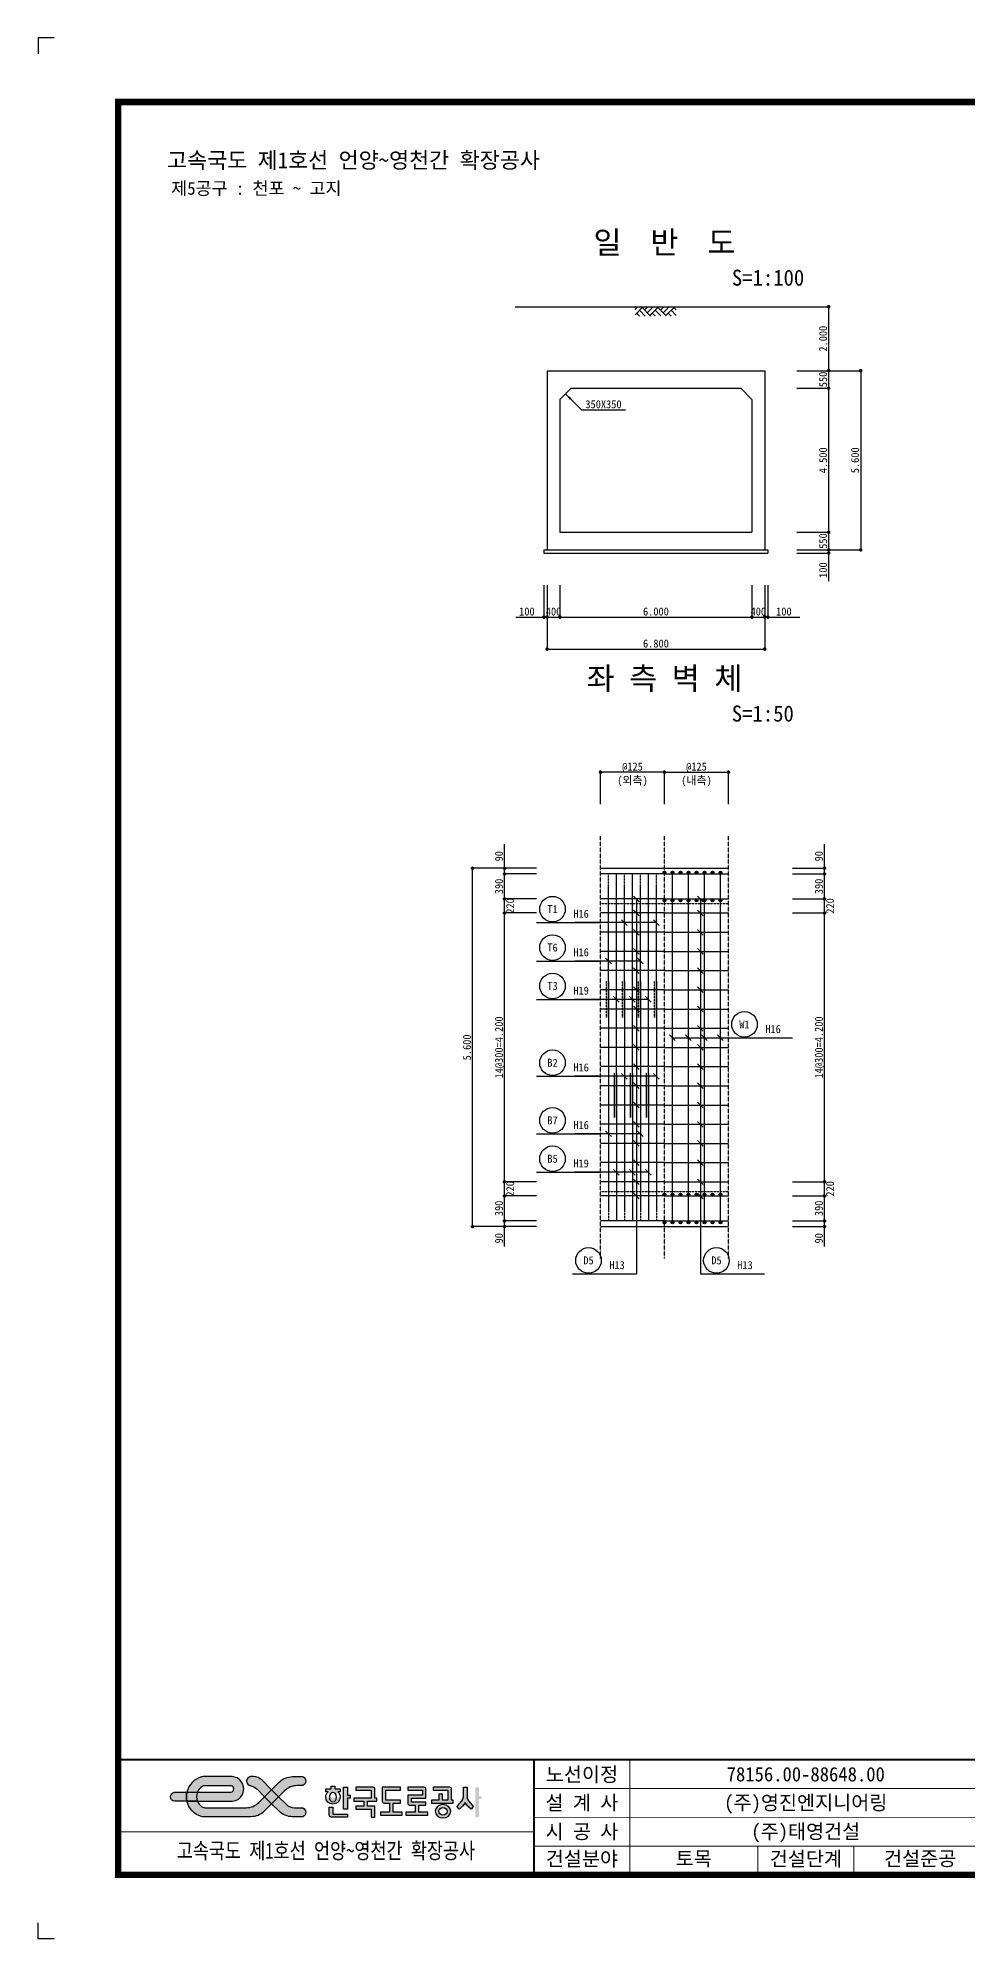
# Model space of a CAD drawing. Header units: millimetres. Extents: x 591441 to 633491, y -93232 to -63532.
# Drawn here: x 591441 to 605976, y -93232 to -63532 of the extents above; entities that cross this region are included whole.
import ezdxf
from ezdxf.enums import TextEntityAlignment as Align

# ---------------------------------------------------------------- set-up
doc = ezdxf.new("R2010")
doc.units = ezdxf.units.MM
for name, pattern in [('A-CENTR01', [2, 1.25, -0.25, 0.25, -0.25]), ('A-DASHD01', [0.75, 0.5, -0.25]), ('A-HIDDN01', [0.375, 0.25, -0.125])]:
    doc.linetypes.add(name, pattern=pattern)
for name, color, linetype in [('CS-CNTL', 1, 'A-CENTR01'), ('CS-CONC-MAJR', 4, 'Continuous'), ('CS-DIML', 1, 'Continuous'), ('CS-DIMT', 3, 'Continuous'), ('CS-MISC', 3, 'Continuous'), ('CS-RBAR-EREC', 6, 'Continuous'), ('CS-RBAR-MAJR', 6, 'Continuous'), ('CS-SYMB', 3, 'Continuous'), ('CS-SYMB-LIN3', 1, 'Continuous'), ('CS-TEXT', 3, 'Continuous'), ('CX-BORD', 3, 'Continuous'), ('CX-BORD-LIN1', 4, 'Continuous'), ('CX-BORD-LIN2', 3, 'Continuous'), ('CX-BORD-TEX2', 7, 'Continuous'), ('CX-BORD-TEX3', 6, 'Continuous'), ('CX-MISC', 2, 'Continuous'), ('CZ-TEX1', 6, 'Continuous'), ('CZ-TEX2', 3, 'Continuous')]:
    doc.layers.add(name, color=color, linetype=linetype)
doc.styles.add('A_STANDARD', font='DotumChe.ttf')
doc.styles.add('HY울L', font='DotumChe.ttf')
doc.styles.add('TB_TEXT', font='DotumChe.ttf')
doc.styles.add('TB_WMTXT', font='DotumChe.ttf')

# ---------------------------------------------------------------- blocks, each defined once
blk = doc.blocks.new('CXGLOGO-EX흑백')
h = blk.add_hatch(color=256)
h.paths.add_polyline_path([(12.63, 2.93), (13.94, 2.93, 0.130785), (14.2, 3, 0.568608), (14.23, 5.18, 0.139223), (13.96, 5.26), (11.43, 5.26, 0.198912), (7.89, 3.79), (5.96, 1.87), (7.79, 0.04), (9.3, 1.55, -0.198912)])
h.paths.add_polyline_path([(5.96, -1.79), (4.13, 0.04), (2.64, -1.46, -0.198912), (-0.68, -2.83), (-11.36, -2.83, -0.149968), (-12.24, -2.56, -0.149163), (-13.39, -1.14), (-16.1, -1.14, 0.278403), (-12.27, -5.13, 0.065939), (-11.87, -5.18), (0.62, -5.18, 0.198912), (3.94, -3.81)])
h.paths.add_polyline_path([(-16.1, 1.21), (-19.37, 1.21, 0.888889), (-19.37, -1.14), (-16.1, -1.14, -0.111111)])
h.paths.add_polyline_path([(-11.36, 2.91), (-4.68, 2.91, -0.057559), (-4.56, 2.9, -0.792918), (-4.56, 1.23, -0.057559), (-4.68, 1.21), (-13.39, 1.21, 0.193915), (-13.39, -1.14), (-4.74, -1.14, 1.071754), (-4.74, 5.26), (-11.87, 5.26, 0.065939), (-12.27, 5.21, 0.278403), (-16.1, 1.21), (-13.39, 1.21, -0.149163), (-12.24, 2.64, -0.149968)])
h = blk.add_hatch(color=256)
h.paths.add_polyline_path([(3.49, 4.34, 0.198912), (1.27, 5.26), (0.48, 5.26, 0.833808), (0.38, 2.93, -0.177326), (2.18, 1.99), (4.13, 0.04), (5.96, 1.87)])
h.paths.add_polyline_path([(9.74, -1.92), (7.79, 0.04), (5.96, -1.79), (7.89, -3.71, 0.198912), (11.43, -5.18), (13.94, -5.18, 0.129219), (14.2, -5.12, 0.604319), (14.13, -2.89, 0.11379), (13.9, -2.83), (11.96, -2.83, -0.198912)])
h = blk.add_hatch(color=256)
h.paths.add_polyline_path([(5.96, 1.87), (4.13, 0.04), (5.96, -1.79), (7.79, 0.04)])
h.paths.add_polyline_path([(-13.39, 1.21), (-16.1, 1.21, 0.111111), (-16.1, -1.14), (-13.39, -1.14, -0.193915)])
h = blk.add_hatch(color=256)
edge = h.paths.add_edge_path()
edge.add_line((55.91, 2.5), (56.86, 2.5))
edge.add_line((56.86, 2.5), (56.86, 0.09))
edge.add_arc((58.53, 0.09), 1.68, 180, 195.4084)
edge.add_arc((58.47, 0.08), 1.62, 195.4084, 211.407)
edge.add_arc((62.73, 2.67), 6.6, 211.407, 220.8846)
edge.add_arc((62.66, 2.61), 6.51, 220.8846, 230.4986)
edge.add_line((58.52, -2.41), (57.95, -3.23))
edge.add_arc((62.64, 2.48), 7.39, 221.3708, 230.5683, ccw=False)
edge.add_arc((62.86, 2.67), 7.69, 212.5284, 221.3728, ccw=False)
edge.add_arc((49.9, 2.67), 7.69, 318.6272, 327.4716, ccw=False)
edge.add_arc((50.12, 2.48), 7.39, 309.4317, 318.6292, ccw=False)
edge.add_line((54.82, -3.23), (54.24, -2.41))
edge.add_arc((50.17, 2.55), 6.42, 309.4355, 319.1813)
edge.add_arc((49.96, 2.73), 6.69, 319.1787, 328.5297)
edge.add_arc((54.29, 0.07), 1.61, 328.5765, 344.6082)
edge.add_arc((54.23, 0.09), 1.67, 344.5729, 360.0187)
edge.add_line((55.91, 0.09), (55.91, 2.5))
edge = h.paths.add_edge_path()
edge.add_arc((22.07, -0.1), 1.77, 0.3447, 51.8065, ccw=False)
edge.add_arc((21.99, -0.04), 1.86, 268.639, 358.4888, ccw=False)
edge.add_arc((21.9, -0.04), 1.86, 181.4953, 271.3769, ccw=False)
edge.add_arc((21.82, -0.1), 1.77, 128.1945, 179.6543, ccw=False)
edge.add_line((20.72, 1.3), (20.04, 1.3))
edge.add_line((20.04, 1.3), (20.04, 2.11))
edge.add_line((20.04, 2.11), (21.47, 2.11))
edge.add_line((21.47, 2.11), (21.47, 2.75))
edge.add_line((21.47, 2.75), (22.42, 2.75))
edge.add_line((22.42, 2.75), (22.42, 2.11))
edge.add_line((22.42, 2.11), (23.84, 2.11))
edge.add_line((23.84, 2.11), (23.84, 1.3))
edge.add_line((23.84, 1.3), (23.17, 1.3))
h.paths.add_polyline_path([(60.66, 0.17), (60.66, -0.6), (59.94, -0.6), (59.94, -5.25), (58.99, -5.25), (58.99, 2.5), (59.94, 2.5), (59.94, 0.17)])
edge = h.paths.add_edge_path()
edge.add_line((48.07, 2.5), (48.07, 1.72))
edge.add_line((48.07, 1.72), (51.87, 1.72))
edge.add_line((51.87, 1.72), (51.87, -0.86))
edge.add_line((51.87, -0.86), (50.44, -0.86))
edge.add_line((50.44, -0.86), (50.44, 0.69))
edge.add_line((50.44, 0.69), (49.49, 0.69))
edge.add_line((49.49, 0.69), (49.49, -0.86))
edge.add_line((49.49, -0.86), (47.59, -0.86))
edge.add_line((47.59, -0.86), (47.59, -1.63))
edge.add_line((47.59, -1.63), (53.29, -1.63))
edge.add_line((53.29, -1.63), (53.29, -0.86))
edge.add_line((53.29, -0.86), (52.82, -0.86))
edge.add_line((52.82, -0.86), (52.82, 1.98))
edge.add_arc((52.27, 1.98), 0.549, 360, 400.6008)
edge.add_arc((52.34, 2.04), 0.455, 40.6008, 89.6611)
edge.add_line((52.34, 2.5), (48.07, 2.5))
edge = h.paths.add_edge_path()
edge.add_line((41.42, 2.5), (41.42, 1.72))
edge.add_line((41.42, 1.72), (45.22, 1.72))
edge.add_line((45.22, 1.72), (45.22, 0.43))
edge.add_line((45.22, 0.43), (41.42, 0.43))
edge.add_line((41.42, 0.43), (41.42, -1.63))
edge.add_arc((41.97, -1.63), 0.549, 180, 220.6008)
edge.add_arc((41.9, -1.7), 0.455, 220.6008, 269.6611)
edge.add_line((41.89, -2.15), (43.32, -2.15))
edge.add_line((43.32, -2.15), (43.32, -3.96))
edge.add_line((43.32, -3.96), (40.94, -3.96))
edge.add_line((40.94, -3.96), (40.94, -4.73))
edge.add_line((40.94, -4.73), (46.64, -4.73))
edge.add_line((46.64, -4.73), (46.64, -3.96))
edge.add_line((46.64, -3.96), (44.27, -3.96))
edge.add_line((44.27, -3.96), (44.27, -2.15))
edge.add_line((44.27, -2.15), (46.17, -2.15))
edge.add_line((46.17, -2.15), (46.17, -1.38))
edge.add_line((46.17, -1.38), (42.37, -1.38))
edge.add_line((42.37, -1.38), (42.37, -0.34))
edge.add_line((42.37, -0.34), (46.17, -0.34))
edge.add_line((46.17, -0.34), (46.17, 1.98))
edge.add_arc((45.62, 1.98), 0.549, 360, 400.6008)
edge.add_arc((45.69, 2.04), 0.455, 40.6008, 89.6611)
edge.add_line((45.69, 2.5), (41.42, 2.5))
edge = h.paths.add_edge_path()
edge.add_line((39.52, 2.5), (34.77, 2.5))
edge.add_line((34.77, 2.5), (34.77, -1.12))
edge.add_arc((35.32, -1.12), 0.549, 180, 220.6008)
edge.add_arc((35.25, -1.18), 0.455, 220.6008, 269.6611)
edge.add_line((35.24, -1.63), (36.67, -1.63))
edge.add_line((36.67, -1.63), (36.67, -3.96))
edge.add_line((36.67, -3.96), (34.29, -3.96))
edge.add_line((34.29, -3.96), (34.29, -4.73))
edge.add_line((34.29, -4.73), (39.99, -4.73))
edge.add_line((39.99, -4.73), (39.99, -3.96))
edge.add_line((39.99, -3.96), (37.62, -3.96))
edge.add_line((37.62, -3.96), (37.62, -1.63))
edge.add_line((37.62, -1.63), (39.52, -1.63))
edge.add_line((39.52, -1.63), (39.52, -0.86))
edge.add_line((39.52, -0.86), (35.72, -0.86))
edge.add_line((35.72, -0.86), (35.72, 1.72))
edge.add_line((35.72, 1.72), (39.52, 1.72))
edge.add_line((39.52, 1.72), (39.52, 2.5))
edge = h.paths.add_edge_path()
edge.add_line((31.92, -5.25), (32.87, -5.25))
edge.add_line((32.87, -5.25), (32.87, -2.41))
edge.add_line((32.87, -2.41), (30.97, -2.41))
edge.add_line((30.97, -2.41), (30.97, -1.12))
edge.add_line((30.97, -1.12), (33.34, -1.12))
edge.add_line((33.34, -1.12), (33.34, -0.34))
edge.add_line((33.34, -0.34), (32.87, -0.34))
edge.add_line((32.87, -0.34), (32.87, 1.98))
edge.add_arc((32.32, 1.98), 0.549, 360, 400.6008)
edge.add_arc((32.39, 2.04), 0.455, 40.6008, 89.6611)
edge.add_line((32.39, 2.5), (27.88, 2.5))
edge.add_line((27.88, 2.5), (27.88, 1.72))
edge.add_line((27.88, 1.72), (31.92, 1.72))
edge.add_line((31.92, 1.72), (31.92, -0.34))
edge.add_line((31.92, -0.34), (27.41, -0.34))
edge.add_line((27.41, -0.34), (27.41, -1.12))
edge.add_line((27.41, -1.12), (30.02, -1.12))
edge.add_line((30.02, -1.12), (30.02, -2.41))
edge.add_line((30.02, -2.41), (27.88, -2.41))
edge.add_line((27.88, -2.41), (27.88, -3.18))
edge.add_line((27.88, -3.18), (31.92, -3.18))
edge.add_line((31.92, -3.18), (31.92, -5.25))
edge = h.paths.add_edge_path()
edge.add_line((25.74, -5.25), (21.47, -5.25))
edge.add_arc((21.47, -4.8), 0.449, 220.2619, 270, ccw=False)
edge.add_arc((21.55, -4.73), 0.558, 180.3389, 220.2619, ccw=False)
edge.add_arc((195.56, -3.7), 174.57, 179.6611, 180.3389, ccw=False)
edge.add_line((20.99, -2.67), (21.94, -2.67))
edge.add_line((21.94, -2.67), (21.94, -4.47))
edge.add_line((21.94, -4.47), (25.74, -4.47))
edge.add_line((25.74, -4.47), (25.74, -5.25))
edge = h.paths.add_edge_path(flags=16)
edge.add_ellipse((50.6, -3.77), major_axis=(-1.11, 0), ratio=0.86651, start_angle=0, end_angle=360)
edge = h.paths.add_edge_path()
edge.add_ellipse((50.6, -3.77), major_axis=(2.06, 0), ratio=0.842916, start_angle=0, end_angle=360, ccw=False)
h.paths.add_polyline_path([(26.46, 0.43), (26.46, -0.34), (25.74, -0.34), (25.74, -3.18), (24.67, -3.18), (24.67, 2.5), (25.74, 2.5), (25.74, 0.43)])
edge = h.paths.add_edge_path(flags=16)
edge.add_ellipse((21.94, -0.09), major_axis=(0, 1.22), ratio=0.776497, start_angle=0, end_angle=360, ccw=False)
for points in [[(-11.36, 2.91, 0.149968), (-12.24, 2.64, 0.149163), (-13.39, 1.21, 0.193915), (-13.39, -1.14), (-4.74, -1.14, 1.071754), (-4.74, 5.26), (-11.87, 5.26, 0.065939), (-12.27, 5.21, 0.278403), (-16.1, 1.21), (-13.39, 1.21), (-4.68, 1.21, 0.057559), (-4.56, 1.23, 0.792918), (-4.56, 2.9, 0.057559), (-4.68, 2.91), (-11.36, 2.91)], [(0.38, 2.93, -0.177326), (2.18, 1.99), (4.13, 0.04), (5.96, 1.87), (3.49, 4.34, 0.198912), (1.27, 5.26), (0.48, 5.26, 0.87142), (0.48, 2.91)], [(23.17, 1.3, -0.228396), (23.84, -0.09, -0.413446), (21.94, -1.89, -0.413609), (20.04, -0.09, -0.228387), (20.72, 1.3), (20.04, 1.3), (20.04, 2.11), (21.47, 2.11), (21.47, 2.75), (22.42, 2.75), (22.42, 2.11), (23.84, 2.11), (23.84, 1.3), (23.17, 1.3)], [(31.92, -5.25), (32.87, -5.25), (32.87, -2.41), (30.97, -2.41), (30.97, -1.12), (33.34, -1.12), (33.34, -0.34), (32.87, -0.34), (32.87, 1.98, 0.179031), (32.74, 2.34, 0.217397), (32.39, 2.5), (27.88, 2.5), (27.88, 1.72), (31.92, 1.72), (31.92, -0.34), (27.41, -0.34), (27.41, -1.12), (30.02, -1.12), (30.02, -2.41), (27.88, -2.41), (27.88, -3.18), (31.92, -3.18), (31.92, -5.25)], [(39.52, 2.5), (34.77, 2.5), (34.77, -1.12, 0.179031), (34.9, -1.48, 0.217397), (35.24, -1.63), (36.67, -1.63), (36.67, -3.96), (34.29, -3.96), (34.29, -4.73), (39.99, -4.73), (39.99, -3.96), (37.62, -3.96), (37.62, -1.63), (39.52, -1.63), (39.52, -0.86), (35.72, -0.86), (35.72, 1.72), (39.52, 1.72), (39.52, 2.5)], [(41.42, 2.5), (41.42, 1.72), (45.22, 1.72), (45.22, 0.43), (41.42, 0.43), (41.42, -1.63, 0.179031), (41.55, -1.99, 0.217397), (41.89, -2.15), (43.32, -2.15), (43.32, -3.96), (40.94, -3.96), (40.94, -4.73), (46.64, -4.73), (46.64, -3.96), (44.27, -3.96), (44.27, -2.15), (46.17, -2.15), (46.17, -1.38), (42.37, -1.38), (42.37, -0.34), (46.17, -0.34), (46.17, 1.98, 0.179031), (46.04, 2.34, 0.217397), (45.69, 2.5), (41.42, 2.5)], [(48.07, 2.5), (48.07, 1.72), (51.87, 1.72), (51.87, -0.86), (50.44, -0.86), (50.44, 0.69), (49.49, 0.69), (49.49, -0.86), (47.59, -0.86), (47.59, -1.63), (53.29, -1.63), (53.29, -0.86), (52.82, -0.86), (52.82, 1.98, 0.179031), (52.69, 2.34, 0.217397), (52.34, 2.5), (48.07, 2.5)], [(55.91, 2.5), (56.86, 2.5), (56.86, 0.09, 0.067333), (56.92, -0.35, 0.069921), (57.09, -0.77, 0.041378), (57.74, -1.65, 0.041974), (58.52, -2.41), (57.95, -3.23, -0.040153), (57.09, -2.41, -0.03861), (56.38, -1.46, -0.03861), (55.67, -2.41, -0.040153), (54.82, -3.23), (54.24, -2.41, 0.042549), (55.02, -1.65, 0.040824), (55.67, -0.77, 0.070066), (55.85, -0.35, 0.067497), (55.91, 0.09), (55.91, 2.5)], [(25.74, -5.25), (21.47, -5.25, -0.220496), (21.13, -5.09, -0.175981), (20.99, -4.73, -0.002958), (20.99, -2.67), (21.94, -2.67), (21.94, -4.47), (25.74, -4.47), (25.74, -5.25)]]:
    blk.add_lwpolyline(points, format="xyb")
for points in [[(14.2, 3, -0.130785), (13.94, 2.93), (12.63, 2.93, 0.198912), (9.3, 1.55), (7.79, 0.04), (5.96, 1.87), (7.89, 3.79, -0.198912), (11.43, 5.26), (13.96, 5.26, -0.139223), (14.23, 5.18, -0.568608)], [(-19.37, -1.14, -0.888889), (-19.37, 1.21), (-16.1, 1.21, 0.111111), (-16.1, -1.14)], [(-16.1, 1.21), (-13.39, 1.21, 0.193915), (-13.39, -1.14), (-16.1, -1.14, -0.111111)], [(5.96, -1.79), (3.94, -3.81, -0.198912), (0.62, -5.18), (-11.87, -5.18, -0.065939), (-12.27, -5.13, -0.278403), (-16.1, -1.14), (-13.39, -1.14, 0.149163), (-12.24, -2.56, 0.149968), (-11.36, -2.83), (-0.68, -2.83, 0.198912), (2.64, -1.46), (4.13, 0.04)], [(7.79, 0.04), (9.74, -1.92, 0.198912), (11.96, -2.83), (13.9, -2.83, -0.11379), (14.13, -2.89, -0.604319), (14.2, -5.12, -0.129219), (13.94, -5.18), (11.43, -5.18, -0.198912), (7.89, -3.71), (5.96, -1.79)]]:
    blk.add_lwpolyline(points, format="xyb", close=True)
blk.add_lwpolyline([(5.96, 1.87), (7.79, 0.04), (5.96, -1.79), (4.13, 0.04), (5.96, 1.87)])
blk.add_lwpolyline([(26.46, 0.43), (26.46, -0.34), (25.74, -0.34), (25.74, -3.18), (24.67, -3.18), (24.67, 2.5), (25.74, 2.5), (25.74, 0.43)], close=True)
at = {"extrusion": (0, 0, -1)}
blk.add_ellipse((21.94, -0.09), major_axis=(0, 1.22), ratio=0.776497, start_param=3.141593, end_param=9.424778, dxfattribs=at)
blk.add_ellipse((50.6, -3.77), major_axis=(2.06, 0), ratio=0.842916, dxfattribs=at)
blk.add_ellipse((50.6, -3.77), major_axis=(-1.11, 0), ratio=0.86651)
blk = doc.blocks.new('CXBLKA1-KHCA')
at = {"layer": 'CX-BORD-LIN1', "const_width": 0.4}
blk.add_lwpolyline([(808.15, 1279.54), (648.95, 1279.54), (648.95, 1390.34), (808.15, 1390.34)], close=True, dxfattribs=at)
at = {"layer": 'CX-BORD-LIN1'}
for points, const_width in [([(808.15, 1286.74), (648.95, 1286.74)], 0.12), ([(674.95, 1279.54), (674.95, 1286.74)], 0.12), ([(680.95, 1279.54), (680.95, 1286.74)], 0.06)]:
    blk.add_lwpolyline(points, dxfattribs=dict(at, const_width=const_width))
at = {"layer": 'CX-BORD-LIN2', "const_width": 0.06}
for points in [[(702.95, 1284.94), (674.95, 1284.94)], [(702.95, 1283.14), (674.95, 1283.14)], [(674.95, 1282.24), (648.95, 1282.24)], [(702.95, 1281.34), (674.95, 1281.34)], [(688.95, 1279.54), (688.95, 1281.34)], [(694.95, 1279.54), (694.95, 1281.34)]]:
    blk.add_lwpolyline(points, dxfattribs=at)
at = {"layer": 'CX-MISC'}
for points in [[(644.95, 1394.34), (643.95, 1394.34), (643.95, 1393.34)], [(644.95, 1275.54), (643.95, 1275.54), (643.95, 1276.54)]]:
    blk.add_lwpolyline(points, dxfattribs=at)
at = {"layer": 'CX-MISC', "xscale": 0.2400000000001228, "yscale": 0.2400000000001228, "zscale": 0.2000000000000568}
blk.add_blockref('CXGLOGO-EX흑백', (657.12, 1284.42), dxfattribs=at)
at = {"layer": 'CX-BORD-LIN1', "style": 'TB_TEXT'}
for tag, height, p in [('TR_RNUM5', 0.6, (705.97, 1286.07)), ('TR_RDAT5', 0.7, (712.45, 1286.14)), ('TR_DGN5', 0.7, (739.17, 1286.14)), ('TR_CHK5', 0.7, (747.17, 1286.14)), ('TR_APP5', 0.7, (755.17, 1286.14)), ('TR_RNUM4', 0.6, (705.97, 1284.87)), ('TR_RDAT4', 0.7, (712.45, 1284.94)), ('TR_DGN4', 0.7, (739.17, 1284.94)), ('TR_CHK4', 0.7, (747.17, 1284.94)), ('TR_APP4', 0.7, (755.17, 1284.94)), ('TR_RNUM3', 0.6, (705.97, 1283.67)), ('TR_RDAT3', 0.7, (712.45, 1283.74)), ('TR_DGN3', 0.7, (739.17, 1283.74)), ('TR_CHK3', 0.7, (747.17, 1283.74)), ('TR_APP3', 0.7, (755.17, 1283.74)), ('TR_RNUM2', 0.6, (705.97, 1282.47)), ('TR_RDAT2', 0.7, (712.45, 1282.54)), ('TR_DGN2', 0.7, (739.17, 1282.54)), ('TR_CHK2', 0.7, (747.17, 1282.54)), ('TR_APP2', 0.7, (755.17, 1282.54)), ('TR_RNUM1', 0.6, (705.97, 1281.27)), ('TR_RDAT1', 0.7, (712.45, 1281.34)), ('TR_DGN1', 0.7, (739.17, 1281.34)), ('TR_CHK1', 0.7, (747.17, 1281.34)), ('TR_APP1', 0.7, (755.17, 1281.34))]:
    blk.add_attdef(tag, text='', height=height, dxfattribs=at).set_placement(p, align=Align.MIDDLE_CENTER)
for tag, p in [('TR_RCON5', (717.41, 1286.14)), ('TR_RCON4', (717.41, 1284.94)), ('TR_RCON3', (717.41, 1283.74)), ('TR_RCON2', (717.41, 1282.54)), ('TR_RCON1', (717.41, 1281.34))]:
    blk.add_attdef(tag, text='', height=0.7, dxfattribs=at).set_placement(p, align=Align.MIDDLE_LEFT)
at = {"layer": 'CX-BORD-LIN2', "style": 'TB_TEXT'}
blk.add_attdef('TD_VERSION', text='', height=0.6, rotation=90, dxfattribs=at).set_placement((809.05, 1289.14), align=Align.MIDDLE_CENTER)
at = {"layer": 'CX-BORD-TEX2', "style": 'TB_WMTXT'}
for tag, height, p in [('TB_CNAME', 1, (652.02, 1385.91)), ('TB_CSCOP', 0.8, (652.27, 1384.31))]:
    blk.add_attdef(tag, text='', height=height, dxfattribs=at).set_placement(p, align=Align.BOTTOM_LEFT)
at = {"layer": 'CX-BORD-TEX2', "style": 'HY울L'}
for tag, height, p in [('TB_MTITIL', 2, (728.55, 1386.2)), ('TB_STITL', 1.4, (728.55, 1383.2))]:
    blk.add_attdef(tag, text='', height=height, dxfattribs=at).set_placement(p, align=Align.MIDDLE_CENTER)
at = {"layer": 'CX-BORD-TEX3', "style": 'TB_TEXT'}
for s, p in [('노선이정', (677.95, 1285.83)), ('설 계 사', (677.95, 1284.06)), ('시 공 사', (677.95, 1282.26)), ('건설분야', (677.95, 1280.56)), ('건설단계', (691.95, 1280.56))]:
    blk.add_text(s, height=0.9, dxfattribs=at).set_placement(p, align=Align.MIDDLE)
for tag, height, p in [('TD_LNDST', 0.9, (691.95, 1285.84)), ('TD_DSECT', 0.9, (770.05, 1285.84)), ('TD_DDIST', 0.9, (779.85, 1285.84)), ('TD_DNAME_TOP', 0.9, (799.95, 1285.13)), ('TD_DCOMP', 0.9, (691.95, 1284.06)), ('TD_CSECT', 0.9, (770.05, 1284.04)), ('TD_CDIST', 0.9, (779.85, 1284.04)), ('TD_DNAME_MAIN', 0.9, (799.95, 1283.83)), ('TD_CCOMP', 0.9, (691.95, 1282.26)), ('TD_HSCAL', 0.9, (773.12, 1282.29)), ('TD_VSCAL', 0.9, (780.32, 1282.29)), ('TD_DNAME_BOT', 0.6, (799.95, 1282.59)), ('TD_CNAME', 1, (661.95, 1281.06)), ('TD_FIELD', 0.9, (684.95, 1280.56)), ('TD_CSTEP', 0.9, (699.09, 1280.56)), ('TD_DWGCODE', 0.9, (776.35, 1280.5)), ('TD_DWGNO', 0.9, (799.95, 1280.54))]:
    blk.add_attdef(tag, text='', height=height, dxfattribs=at).set_placement(p, align=Align.MIDDLE_CENTER)

msp = doc.modelspace()

# ---------------------------------------------------------------- linework, layer by layer
at = {"layer": 'CS-CNTL', "linetype": 'A-DASHD01'}
for p, q in [((600233, -82602), (600233, -76002)), ((601233, -82602), (601233, -76002)), ((602233, -82602), (602233, -76002))]:
    msp.add_line(p, q, dxfattribs=at)
at = {"layer": 'CS-CONC-MAJR'}
for p, q in [((599399, -68729), (599399, -71529)), ((599399, -68729), (599599, -68729)), ((599599, -68729), (602599, -68729)), ((602599, -68729), (602799, -68729)), ((602799, -68729), (602799, -71529)), ((599599, -69179), (599774, -69004)), ((599599, -69179), (599599, -71254)), ((599774, -69004), (602424, -69004)), ((602599, -69179), (602424, -69004)), ((602599, -69179), (602599, -71254)), ((599599, -71254), (602599, -71254)), ((599349, -71529), (599349, -71579)), ((599349, -71529), (602849, -71529)), ((599399, -71529), (599599, -71529)), ((599599, -71529), (602599, -71529)), ((602599, -71529), (602799, -71529)), ((602849, -71529), (602849, -71579)), ((599349, -71579), (602849, -71579)), ((600233, -76502), (602233, -76502)), ((600233, -82102), (602233, -82102))]:
    msp.add_line(p, q, dxfattribs=at)
at = {"layer": 'CS-CONC-MAJR', "linetype": 'A-HIDDN01'}
for p, q in [((600233, -77052), (602233, -77052)), ((600233, -81552), (602233, -81552))]:
    msp.add_line(p, q, dxfattribs=at)
at = {"layer": 'CS-DIML'}
for p, q in [((603299, -67729), (603824, -67729)), ((603799, -68729), (603799, -67729)), ((603299, -68729), (603824, -68729)), ((603299, -68729), (603824, -68729)), ((603799, -69004), (603799, -68729)), ((603799, -68729), (604324, -68729)), ((604299, -68729), (604299, -71529)), ((599686, -69091), (599936, -69341)), ((603299, -69004), (603824, -69004)), ((603799, -71254), (603799, -69004)), ((599936, -69341), (600621, -69341)), ((603299, -71254), (603824, -71254)), ((603799, -71529), (603799, -71254)), ((603299, -71529), (603824, -71529)), ((603299, -71529), (603824, -71529)), ((603799, -71579), (603799, -71529)), ((603799, -71529), (604324, -71529)), ((603299, -71579), (603824, -71579)), ((603799, -72016), (603799, -71579)), ((599349, -72079), (599349, -72604)), ((599399, -72079), (599399, -72604)), ((599399, -72079), (599399, -72604)), ((599599, -72079), (599599, -72604)), ((602599, -72079), (602599, -72604)), ((602799, -72079), (602799, -72604)), ((602799, -72079), (602799, -72604)), ((602849, -72079), (602849, -72604)), ((598911, -72579), (599349, -72579)), ((599349, -72579), (599399, -72579)), ((599399, -72579), (599599, -72579)), ((599399, -72579), (599399, -73104)), ((599599, -72579), (602599, -72579)), ((602599, -72579), (602799, -72579)), ((602799, -72579), (602849, -72579)), ((602799, -72579), (602799, -73104)), ((602849, -72579), (603349, -72579)), ((599399, -73079), (602799, -73079)), ((600233, -75502), (600233, -74977)), ((601233, -75002), (600233, -75002)), ((601233, -75502), (601233, -74977)), ((601233, -75502), (601233, -74977)), ((601233, -75002), (602233, -75002)), ((602233, -75502), (602233, -74977)), ((598733, -76502), (598733, -76127)), ((603733, -76502), (603733, -76127)), ((598733, -76502), (598208, -76502)), ((598233, -82102), (598233, -76502)), ((599233, -76502), (598708, -76502)), ((599233, -76592), (598708, -76592)), ((598733, -76592), (598733, -76502)), ((598733, -76982), (598733, -76592)), ((603233, -76502), (603758, -76502)), ((603233, -76592), (603758, -76592)), ((603733, -76592), (603733, -76502)), ((603733, -76982), (603733, -76592)), ((599233, -76982), (598708, -76982)), ((599233, -77202), (598708, -77202)), ((598733, -77202), (598733, -76982)), ((598733, -81402), (598733, -77202)), ((600795, -76982), (600795, -82840)), ((601795, -76982), (601795, -82840)), ((603233, -76982), (603758, -76982)), ((603233, -77202), (603758, -77202)), ((603733, -77202), (603733, -76982)), ((603733, -81402), (603733, -77202)), ((601108, -77352), (599833, -77352)), ((600858, -77952), (599833, -77952)), ((600983, -78552), (599833, -78552)), ((601358, -79152), (602966, -79152)), ((601108, -79752), (599833, -79752)), ((600858, -80652), (599833, -80652)), ((600983, -81252), (599833, -81252)), ((599233, -81402), (598708, -81402)), ((599233, -81622), (598708, -81622)), ((598733, -81622), (598733, -81402)), ((598733, -82012), (598733, -81622)), ((603233, -81402), (603758, -81402)), ((603233, -81622), (603758, -81622)), ((603733, -81622), (603733, -81402)), ((603733, -82012), (603733, -81622)), ((598733, -82102), (598208, -82102)), ((599233, -82012), (598708, -82012)), ((599233, -82102), (598708, -82102)), ((598733, -82102), (598733, -82012)), ((598733, -82415), (598733, -82102)), ((603233, -82012), (603758, -82012)), ((603233, -82102), (603758, -82102)), ((603733, -82102), (603733, -82012)), ((603733, -82415), (603733, -82102))]:
    msp.add_line(p, q, dxfattribs=at)
msp.add_solid([(599686, -69091), (599751, -69182), (599686, -69091), (599777, -69156)], dxfattribs=at)
at = {"layer": 'CS-MISC'}
for p, q in [((600751, -76938), (600839, -77026)), ((600751, -77158), (600839, -77246)), ((601751, -76938), (601839, -77026)), ((601751, -77158), (601839, -77246)), ((600563, -77308), (600652, -77396)), ((600751, -77458), (600839, -77546)), ((601063, -77308), (601152, -77396)), ((601751, -77458), (601839, -77546)), ((600751, -77758), (600839, -77846)), ((601751, -77758), (601839, -77846)), ((600313, -77908), (600402, -77996)), ((600751, -78058), (600839, -78146)), ((600813, -77908), (600902, -77996)), ((601751, -78058), (601839, -78146)), ((600751, -78358), (600839, -78446)), ((601751, -78358), (601839, -78446)), ((600438, -78508), (600527, -78596)), ((600688, -78508), (600777, -78596)), ((600751, -78658), (600839, -78746)), ((600938, -78508), (601027, -78596)), ((601751, -78658), (601839, -78746)), ((600751, -78958), (600839, -79046)), ((601751, -78958), (601839, -79046)), ((600751, -79258), (600839, -79346)), ((601313, -79108), (601402, -79196)), ((601563, -79108), (601652, -79196)), ((601751, -79258), (601839, -79346)), ((601813, -79108), (601902, -79196)), ((602063, -79108), (602152, -79196)), ((600751, -79558), (600839, -79646)), ((601751, -79558), (601839, -79646)), ((600563, -79708), (600652, -79796)), ((600751, -79858), (600839, -79946)), ((601063, -79708), (601152, -79796)), ((601751, -79858), (601839, -79946)), ((600751, -80158), (600839, -80246)), ((601751, -80158), (601839, -80246)), ((600751, -80458), (600839, -80546)), ((601751, -80458), (601839, -80546)), ((600313, -80608), (600402, -80696)), ((600751, -80758), (600839, -80846)), ((600813, -80608), (600902, -80696)), ((601751, -80758), (601839, -80846)), ((600751, -81058), (600839, -81146)), ((601751, -81058), (601839, -81146)), ((600438, -81208), (600527, -81296)), ((600688, -81208), (600777, -81296)), ((600751, -81358), (600839, -81446)), ((600938, -81208), (601027, -81296)), ((601751, -81358), (601839, -81446)), ((600751, -81578), (600839, -81666)), ((601751, -81578), (601839, -81666))]:
    msp.add_line(p, q, dxfattribs=at)
at = {"layer": 'CS-MISC', "color": 1, "const_width": 27.5}
for points in [[(603799, -67715, 1), (603799, -67742, 1)], [(603799, -68715, 1), (603799, -68742, 1)], [(603799, -68715, 1), (603799, -68742, 1)], [(604299, -68715, 1), (604299, -68742, 1)], [(603799, -68990, 1), (603799, -69017, 1)], [(603799, -68990, 1), (603799, -69017, 1)], [(603799, -71240, 1), (603799, -71267, 1)], [(603799, -71240, 1), (603799, -71267, 1)], [(603799, -71515, 1), (603799, -71542, 1)], [(603799, -71515, 1), (603799, -71542, 1)], [(603799, -71565, 1), (603799, -71592, 1)], [(604299, -71515, 1), (604299, -71542, 1)], [(599349, -72565, 1), (599349, -72592, 1)], [(599399, -72565, 1), (599399, -72592, 1)], [(599399, -72565, 1), (599399, -72592, 1)], [(599599, -72565, 1), (599599, -72592, 1)], [(599599, -72565, 1), (599599, -72592, 1)], [(602599, -72565, 1), (602599, -72592, 1)], [(602599, -72565, 1), (602599, -72592, 1)], [(602799, -72565, 1), (602799, -72592, 1)], [(602799, -72565, 1), (602799, -72592, 1)], [(602849, -72565, 1), (602849, -72592, 1)], [(602849, -72565, 1), (602849, -72592, 1)], [(599399, -73065, 1), (599399, -73092, 1)], [(602799, -73065, 1), (602799, -73092, 1)], [(600233, -74989, 1), (600233, -75016, 1)], [(601233, -74989, 1), (601233, -75016, 1)], [(601233, -74989, 1), (601233, -75016, 1)], [(602233, -74989, 1), (602233, -75016, 1)], [(598233, -76489, 1), (598233, -76516, 1)], [(598733, -76489, 1), (598733, -76516, 1)], [(598733, -76489, 1), (598733, -76516, 1)], [(598733, -76579, 1), (598733, -76606, 1)], [(598733, -76579, 1), (598733, -76606, 1)], [(603733, -76489, 1), (603733, -76516, 1)], [(603733, -76489, 1), (603733, -76516, 1)], [(603733, -76579, 1), (603733, -76606, 1)], [(603733, -76579, 1), (603733, -76606, 1)], [(598733, -76969, 1), (598733, -76996, 1)], [(598733, -76969, 1), (598733, -76996, 1)], [(598733, -77189, 1), (598733, -77216, 1)], [(598733, -77189, 1), (598733, -77216, 1)], [(603733, -76969, 1), (603733, -76996, 1)], [(603733, -76969, 1), (603733, -76996, 1)], [(603733, -77189, 1), (603733, -77216, 1)], [(603733, -77189, 1), (603733, -77216, 1)], [(598733, -81389, 1), (598733, -81416, 1)], [(598733, -81389, 1), (598733, -81416, 1)], [(603733, -81389, 1), (603733, -81416, 1)], [(603733, -81389, 1), (603733, -81416, 1)], [(598733, -81609, 1), (598733, -81636, 1)], [(598733, -81609, 1), (598733, -81636, 1)], [(603733, -81609, 1), (603733, -81636, 1)], [(603733, -81609, 1), (603733, -81636, 1)], [(598233, -82089, 1), (598233, -82116, 1)], [(598733, -81999, 1), (598733, -82026, 1)], [(598733, -81999, 1), (598733, -82026, 1)], [(598733, -82089, 1), (598733, -82116, 1)], [(603733, -81999, 1), (603733, -82026, 1)], [(603733, -81999, 1), (603733, -82026, 1)], [(603733, -82089, 1), (603733, -82116, 1)]]:
    msp.add_lwpolyline(points, format="xyb", close=True, dxfattribs=at)
at = {"layer": 'CS-RBAR-EREC'}
for p, q in [((601233, -76592), (600233, -76592)), ((601233, -76592), (602233, -76592)), ((601233, -76982), (600233, -76982)), ((601233, -77202), (600233, -77202)), ((601233, -76982), (602233, -76982)), ((601233, -77202), (602233, -77202)), ((601233, -77502), (600233, -77502)), ((601233, -77502), (602233, -77502)), ((601233, -77802), (600233, -77802)), ((601233, -77802), (602233, -77802)), ((601233, -78102), (600233, -78102)), ((601233, -78102), (602233, -78102)), ((601233, -78402), (600233, -78402)), ((601233, -78402), (602233, -78402)), ((601233, -78702), (600233, -78702)), ((601233, -78702), (602233, -78702)), ((601233, -79002), (600233, -79002)), ((601233, -79002), (602233, -79002)), ((601233, -79302), (600233, -79302)), ((601233, -79302), (602233, -79302)), ((601233, -79602), (600233, -79602)), ((601233, -79602), (602233, -79602)), ((601233, -79902), (600233, -79902)), ((601233, -79902), (602233, -79902)), ((601233, -80202), (600233, -80202)), ((601233, -80202), (602233, -80202)), ((601233, -80502), (600233, -80502)), ((601233, -80502), (602233, -80502)), ((601233, -80802), (600233, -80802)), ((601233, -80802), (602233, -80802)), ((601233, -81102), (600233, -81102)), ((601233, -81102), (602233, -81102)), ((601233, -81402), (600233, -81402)), ((601233, -81622), (600233, -81622)), ((601233, -81402), (602233, -81402)), ((601233, -81622), (602233, -81622)), ((601233, -82012), (600233, -82012)), ((601233, -82012), (602233, -82012))]:
    msp.add_line(p, q, dxfattribs=at)
at = {"layer": 'CS-RBAR-MAJR', "linetype": 'A-HIDDN01'}
for p, q in [((600358, -76762), (600358, -76592)), ((600608, -76762), (600608, -76592)), ((600858, -76762), (600858, -76592)), ((601108, -76762), (601108, -76592)), ((600328, -78837), (600328, -78267)), ((600578, -78837), (600578, -78267)), ((600828, -78837), (600828, -78267)), ((601078, -78837), (601078, -78267)), ((600358, -81842), (600358, -82012)), ((600608, -81842), (600608, -82012)), ((600858, -81842), (600858, -82012)), ((601108, -81842), (601108, -82012))]:
    msp.add_line(p, q, dxfattribs=at)
at = {"layer": 'CS-RBAR-MAJR', "linetype": 'Continuous'}
for p, q in [((600483, -76792), (600483, -76592)), ((600733, -76792), (600733, -76592)), ((600983, -76792), (600983, -76592)), ((601358, -82012), (601358, -76592)), ((601608, -82012), (601608, -76592)), ((601858, -82012), (601858, -76592)), ((602108, -82012), (602108, -76592)), ((600358, -78837), (600358, -76762)), ((600483, -80397), (600483, -76792)), ((600608, -78837), (600608, -76762)), ((600733, -80397), (600733, -76792)), ((600858, -78837), (600858, -76762)), ((600983, -80397), (600983, -76792)), ((601108, -78837), (601108, -76762)), ((600358, -78267), (600358, -81842)), ((600608, -78267), (600608, -81842)), ((600858, -78267), (600858, -81842)), ((601108, -78267), (601108, -81842)), ((600453, -80397), (600453, -79707)), ((600483, -79707), (600483, -81812)), ((600703, -80397), (600703, -79707)), ((600733, -79707), (600733, -81812)), ((600953, -80397), (600953, -79707)), ((600983, -79707), (600983, -81812)), ((600483, -81812), (600483, -82012)), ((600733, -81812), (600733, -82012)), ((600983, -81812), (600983, -82012))]:
    msp.add_line(p, q, dxfattribs=at)
at = {"layer": 'CS-RBAR-MAJR', "const_width": 22.5}
for points in [[(601244, -76570, 1), (601221, -76570, 1)], [(601369, -76570, 1), (601346, -76570, 1)], [(601494, -76570, 1), (601471, -76570, 1)], [(601619, -76570, 1), (601596, -76570, 1)], [(601744, -76570, 1), (601721, -76570, 1)], [(601869, -76570, 1), (601846, -76570, 1)], [(601994, -76570, 1), (601971, -76570, 1)], [(602119, -76570, 1), (602096, -76570, 1)], [(601244, -77005, 1), (601221, -77005, 1)], [(601369, -77005, 1), (601346, -77005, 1)], [(601494, -77005, 1), (601471, -77005, 1)], [(601619, -77005, 1), (601596, -77005, 1)], [(601744, -77005, 1), (601721, -77005, 1)], [(601869, -77005, 1), (601846, -77005, 1)], [(601994, -77005, 1), (601971, -77005, 1)], [(602119, -77005, 1), (602096, -77005, 1)], [(601244, -81600, 1), (601221, -81600, 1)], [(601369, -81600, 1), (601346, -81600, 1)], [(601494, -81600, 1), (601471, -81600, 1)], [(601619, -81600, 1), (601596, -81600, 1)], [(601744, -81600, 1), (601721, -81600, 1)], [(601869, -81600, 1), (601846, -81600, 1)], [(601994, -81600, 1), (601971, -81600, 1)], [(602119, -81600, 1), (602096, -81600, 1)], [(601244, -82035, 1), (601221, -82035, 1)], [(601369, -82035, 1), (601346, -82035, 1)], [(601494, -82035, 1), (601471, -82035, 1)], [(601619, -82035, 1), (601596, -82035, 1)], [(601744, -82035, 1), (601721, -82035, 1)], [(601869, -82035, 1), (601846, -82035, 1)], [(601994, -82035, 1), (601971, -82035, 1)], [(602119, -82035, 1), (602096, -82035, 1)]]:
    msp.add_lwpolyline(points, format="xyb", close=True, dxfattribs=at)
at = {"layer": 'CS-RBAR-MAJR'}
for centre in [(601233, -76570), (601358, -76570), (601483, -76570), (601608, -76570), (601733, -76570), (601858, -76570), (601983, -76570), (602108, -76570), (601233, -77005), (601358, -77005), (601483, -77005), (601608, -77005), (601733, -77005), (601858, -77005), (601983, -77005), (602108, -77005), (601233, -81600), (601358, -81600), (601483, -81600), (601608, -81600), (601733, -81600), (601858, -81600), (601983, -81600), (602108, -81600), (601233, -82035), (601358, -82035), (601483, -82035), (601608, -82035), (601733, -82035), (601858, -82035), (601983, -82035), (602108, -82035)]:
    msp.add_circle(centre, 22.5, dxfattribs=at)
at = {"layer": 'CS-SYMB'}
for p, q in [((598899, -67729), (603299, -67729)), ((600772, -67854), (600895, -67730)), ((600772, -67771), (600812, -67730)), ((600842, -67876), (600796, -67829)), ((600931, -67876), (600840, -67785)), ((601015, -67876), (600883, -67743)), ((600920, -67780), (600971, -67729)), ((600963, -67824), (601058, -67729)), ((601005, -67865), (601141, -67729)), ((601088, -67874), (601042, -67828)), ((601177, -67874), (601086, -67784)), ((601261, -67874), (601129, -67741)), ((601170, -67783), (601221, -67731)), ((601213, -67826), (601308, -67731)), ((601255, -67868), (601392, -67731)), ((601338, -67877), (601292, -67830)), ((601415, -67865), (601337, -67786)), ((601415, -67780), (601379, -67744))]:
    msp.add_line(p, q, dxfattribs=at)
at = {"layer": 'CS-SYMB-LIN3'}
for p, q in [((599233, -77352), (600233, -77352)), ((599233, -77952), (600233, -77952)), ((599233, -78552), (600233, -78552)), ((602233, -79152), (603233, -79152)), ((599233, -79752), (600233, -79752)), ((599233, -80652), (600233, -80652)), ((599233, -81252), (600233, -81252)), ((599795, -82840), (600795, -82840)), ((601795, -82840), (602795, -82840))]:
    msp.add_line(p, q, dxfattribs=at)
for centre in [(599483, -77142), (599483, -77742), (599483, -78342), (602483, -78942), (599483, -79542), (599483, -80442), (599483, -81042), (600045, -82630), (602045, -82630)]:
    msp.add_circle(centre, 200, dxfattribs=at)

# ---------------------------------------------------------------- block references
at = {"layer": 'CX-BORD'}
ref = msp.add_blockref('CXBLKA1-KHCA', (430455, -412116), dxfattribs=dict(at, xscale=250, yscale=250, zscale=250))
ref.add_attrib('TB_CSCOP', '제5공구 : 천포 ~ 고지', dxfattribs={"layer": 'CX-BORD-TEX2', "height": 200, "style": 'TB_WMTXT'}).set_placement((593523, -66040), align=Align.BOTTOM_LEFT)
ref.add_attrib('TB_CNAME', '고속국도 제1호선 언양~영천간 확장공사', dxfattribs={"layer": 'CX-BORD-TEX2', "height": 250, "style": 'TB_WMTXT'}).set_placement((593458, -65640), align=Align.BOTTOM_LEFT)
ref.add_attrib('TD_LNDST', '78156.00-88648.00', dxfattribs={"layer": 'CX-BORD-TEX3', "height": 225, "style": 'TB_TEXT'}).set_placement((603441, -90657), align=Align.MIDDLE_CENTER)
ref.add_attrib('TD_CSTEP', '건설준공', dxfattribs={"layer": 'CX-BORD-TEX3', "height": 225, "style": 'TB_TEXT'}).set_placement((605228, -91975), align=Align.MIDDLE_CENTER)
ref.add_attrib('TD_FIELD', '토목', dxfattribs={"layer": 'CX-BORD-TEX3', "height": 225, "style": 'TB_TEXT'}).set_placement((601691, -91975), align=Align.MIDDLE_CENTER)
ref.add_attrib('TD_CCOMP', '(주)태영건설', dxfattribs={"layer": 'CX-BORD-TEX3', "height": 225, "style": 'TB_TEXT'}).set_placement((603441, -91552), align=Align.MIDDLE_CENTER)
ref.add_attrib('TD_DCOMP', '(주)영진엔지니어링', dxfattribs={"layer": 'CX-BORD-TEX3', "height": 225, "style": 'TB_TEXT'}).set_placement((603441, -91102), align=Align.MIDDLE_CENTER)
ref.add_attrib('TD_CNAME', '고속국도 제1호선 언양~영천간 확장공사', dxfattribs={"layer": 'CX-BORD-TEX3', "height": 250, "style": 'TB_TEXT', "width": 0.8}).set_placement((595941, -91852), align=Align.MIDDLE_CENTER)

# ---------------------------------------------------------------- texts
at = {"layer": 'CS-DIMT', "style": 'A_STANDARD'}
for s, p in [('2.000', (603774, -68229)), ('550', (603774, -68866)), ('4.500', (603774, -70129)), ('5.600', (604274, -70129)), ('550', (603774, -71391)), ('90', (598708, -76315)), ('90', (603708, -76315)), ('390', (598708, -76787)), ('390', (603708, -76787)), ('220', (598883, -77092)), ('220', (603883, -77092)), ('14@300=4.200', (598708, -79302)), ('14@300=4.200', (603708, -79302)), ('5.600', (598208, -79302)), ('220', (598883, -81512)), ('220', (603883, -81512)), ('390', (598708, -81817)), ('390', (603708, -81817))]:
    msp.add_text(s, height=125, rotation=90, dxfattribs=at).set_placement(p, align=Align.CENTER)
for s, p in [('350X350', (600279, -69316)), ('400', (599499, -72554)), ('6.000', (601099, -72554)), ('400', (602699, -72554)), ('100', (603099, -72554)), ('6.800', (601099, -73054)), ('(외측)', (600733, -75193)), ('@125', (600733, -74977)), ('(내측)', (601733, -75193)), ('@125', (601733, -74977))]:
    msp.add_text(s, height=125, dxfattribs=at).set_placement(p, align=Align.CENTER)
for s, p in [('100', (603774, -71966)), ('90', (598708, -82365)), ('90', (603708, -82365))]:
    msp.add_text(s, height=125, rotation=90, dxfattribs=at).set_placement(p)
msp.add_text('100', height=125, dxfattribs=at).set_placement((598961, -72554))
at = {"layer": 'CS-TEXT', "style": 'A_STANDARD'}
for s, p in [('T1', (599483, -77142)), ('T6', (599483, -77742)), ('T3', (599483, -78342)), ('W1', (602483, -78942)), ('B2', (599483, -79542)), ('B7', (599483, -80442)), ('B5', (599483, -81042)), ('D5', (600045, -82630)), ('D5', (602045, -82630))]:
    msp.add_text(s, height=125, dxfattribs=at).set_placement(p, align=Align.MIDDLE)
for s, p in [('H16', (599808, -77277)), ('H16', (599808, -77877)), ('H19', (599808, -78477)), ('H16', (602808, -79077)), ('H16', (599808, -79677)), ('H16', (599808, -80577)), ('H19', (599808, -81177)), ('H13', (600370, -82765)), ('H13', (602370, -82765))]:
    msp.add_text(s, height=125, dxfattribs=at).set_placement(p)
at = {"layer": 'CZ-TEX1', "style": 'A_STANDARD'}
for s, p in [('일  반  도', (601233, -66901)), ('좌 측 벽 체', (601233, -73711))]:
    msp.add_text(s, height=350, dxfattribs=at).set_placement(p, align=Align.CENTER)
at = {"layer": 'CZ-TEX2', "style": 'A_STANDARD'}
for s, p in [('S=1:100', (602286, -67401)), ('S=1:50', (602285, -74211))]:
    msp.add_text(s, height=250, dxfattribs=at).set_placement(p)

doc.saveas('drawing.dxf')
